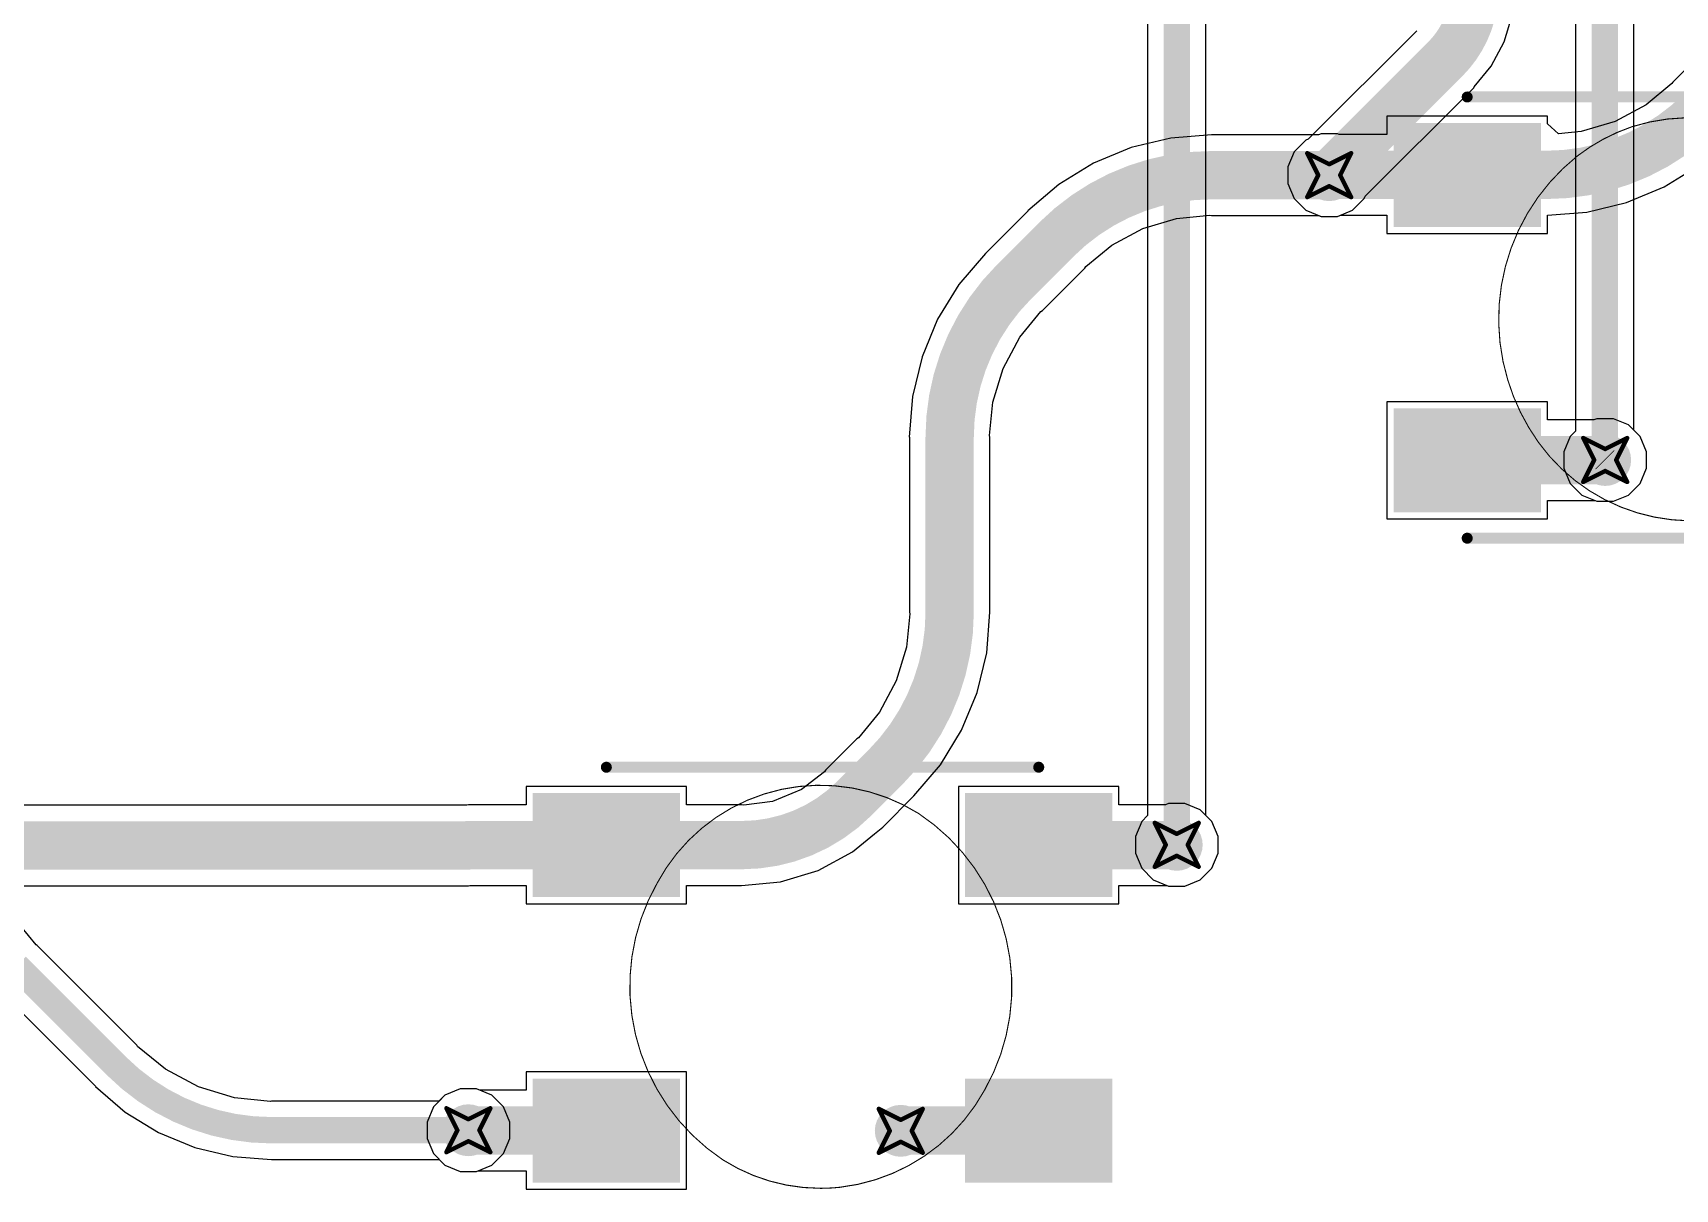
# Model space of a CAD drawing. Header units: inches. Extents: x -11 to 1110, y -7 to 455.
# Drawn here: x 660.19 to 679.18, y 84.46 to 97.83 of the extents above; entities that cross this region are included whole.
import ezdxf

# ---------------------------------------------------------------- set-up
doc = ezdxf.new("R2010")
doc.units = ezdxf.units.IN
for name, color, linetype in [('Bottom Layer', 5, 'Continuous'), ('Drill Drawing', 1, 'Continuous'), ('Mechanical 7', 56, 'Continuous'), ('Top Layer', 1, 'Continuous'), ('Top Overlay', 2, 'Continuous'), ('Top Paste', 8, 'Continuous'), ('Top Solder', 216, 'Continuous'), ('Via Holes', 16, 'Continuous')]:
    doc.layers.add(name, color=color, linetype=linetype)

msp = doc.modelspace()

# ---------------------------------------------------------------- hatches: boundary and pattern name
at = {"layer": 'Bottom Layer'}
h = msp.add_hatch(color=5, dxfattribs=at)
edge = h.paths.add_edge_path()
edge.add_arc((675.17775302, 96.1862186), 0.2999994, 0, 360)
h = msp.add_hatch(color=5, dxfattribs=at)
edge = h.paths.add_edge_path()
edge.add_arc((678.3690141, 92.89299937999999), 0.2999994, 0, 360)
h = msp.add_hatch(color=5, dxfattribs=at)
edge = h.paths.add_edge_path()
edge.add_arc((673.4143859599999, 88.44310988), 0.2999994, 0, 360)
h = msp.add_hatch(color=5, dxfattribs=at)
edge = h.paths.add_edge_path()
edge.add_arc((665.22312472, 85.14310886), 0.2999994, 0, 360)
h = msp.add_hatch(color=5, dxfattribs=at)
edge = h.paths.add_edge_path()
edge.add_arc((670.2231248799999, 85.13632705999999), 0.2999994, 0, 360)
at = {"layer": 'Top Layer'}
for points in [[(676.02338379, 96.6896085), (677.5233833299999, 96.6896085), (677.5233833299999, 95.68961049999999), (676.02338379, 95.68961049999999)], [(676.02338379, 93.38960748), (677.5233833299999, 93.38960748), (677.5233833299999, 92.38960947999999), (676.02338379, 92.38960947999999)], [(666.06875549, 88.93971798), (667.56875503, 88.93971798), (667.56875503, 87.93971997999999), (666.06875549, 87.93971997999999)], [(672.5687551899999, 87.93971997999999), (671.06875565, 87.93971997999999), (671.06875565, 88.93971798), (672.5687551899999, 88.93971798)], [(666.06875549, 85.63971695999999), (667.56875503, 85.63971695999999), (667.56875503, 84.63971896), (666.06875549, 84.63971896)], [(671.06875565, 85.63971695999999), (672.5687551899999, 85.63971695999999), (672.5687551899999, 84.63971896), (671.06875565, 84.63971896)]]:
    msp.add_hatch(color=1, dxfattribs=at).paths.add_polyline_path(points)
h = msp.add_hatch(color=1, dxfattribs=at)
edge = h.paths.add_edge_path()
edge.add_arc((675.17775302, 96.1862186), 0.2999994, 0, 360)
h = msp.add_hatch(color=1, dxfattribs=at)
edge = h.paths.add_edge_path()
edge.add_arc((678.3690141, 92.89299937999999), 0.2999994, 0, 360)
h = msp.add_hatch(color=1, dxfattribs=at)
edge = h.paths.add_edge_path()
edge.add_arc((673.4143859599999, 88.44310988), 0.2999994, 0, 360)
h = msp.add_hatch(color=1, dxfattribs=at)
edge = h.paths.add_edge_path()
edge.add_arc((665.22312472, 85.14310886), 0.2999994, 0, 360)
h = msp.add_hatch(color=1, dxfattribs=at)
edge = h.paths.add_edge_path()
edge.add_arc((670.2231248799999, 85.13632705999999), 0.2999994, 0, 360)
at = {"layer": 'Top Paste'}
for points in [[(676.02338379, 96.6896085), (677.5233833299999, 96.6896085), (677.5233833299999, 95.68961049999999), (676.02338379, 95.68961049999999)], [(676.02338379, 93.38960748), (677.5233833299999, 93.38960748), (677.5233833299999, 92.38960947999999), (676.02338379, 92.38960947999999)], [(666.06875549, 88.93971798), (667.56875503, 88.93971798), (667.56875503, 87.93971997999999), (666.06875549, 87.93971997999999)], [(672.5687551899999, 87.93971997999999), (671.06875565, 87.93971997999999), (671.06875565, 88.93971798), (672.5687551899999, 88.93971798)], [(666.06875549, 85.63971695999999), (667.56875503, 85.63971695999999), (667.56875503, 84.63971896), (666.06875549, 84.63971896)], [(671.06875565, 85.63971695999999), (672.5687551899999, 85.63971695999999), (672.5687551899999, 84.63971896), (671.06875565, 84.63971896)]]:
    msp.add_hatch(color=8, dxfattribs=at).paths.add_polyline_path(points)
at = {"layer": 'Top Solder'}
for points in [[(675.92178379, 96.7912085), (677.62498333, 96.7912085), (677.62498333, 95.5880105), (675.92178379, 95.5880105)], [(675.92178379, 93.49120747999999), (677.62498333, 93.49120747999999), (677.62498333, 92.28800947999999), (675.92178379, 92.28800947999999)], [(665.96715549, 89.04131798), (667.6703550299999, 89.04131798), (667.6703550299999, 87.83811997999999), (665.96715549, 87.83811997999999)], [(672.67035519, 87.83811997999999), (670.96715565, 87.83811997999999), (670.96715565, 89.04131798), (672.67035519, 89.04131798)], [(665.96715549, 85.74131695999999), (667.6703550299999, 85.74131695999999), (667.6703550299999, 84.53811895999999), (665.96715549, 84.53811895999999)], [(670.96715565, 85.74131695999999), (672.67035519, 85.74131695999999), (672.67035519, 84.53811895999999), (670.96715565, 84.53811895999999)]]:
    msp.add_hatch(color=216, dxfattribs=at).paths.add_polyline_path(points)
at = {"layer": 'Via Holes'}
h = msp.add_hatch(color=7, dxfattribs=at)
edge = h.paths.add_edge_path()
edge.add_arc((675.17775302, 96.1862186), 0.1499997, 0, 360)
h = msp.add_hatch(color=7, dxfattribs=at)
edge = h.paths.add_edge_path()
edge.add_arc((678.3690141, 92.89299937999999), 0.1499997, 0, 360)
h = msp.add_hatch(color=7, dxfattribs=at)
edge = h.paths.add_edge_path()
edge.add_arc((673.4143859599999, 88.44310988), 0.1499997, 0, 360)
h = msp.add_hatch(color=7, dxfattribs=at)
edge = h.paths.add_edge_path()
edge.add_arc((665.22312472, 85.14310886), 0.1499997, 0, 360)
h = msp.add_hatch(color=7, dxfattribs=at)
edge = h.paths.add_edge_path()
edge.add_arc((670.2231248799999, 85.13632705999999), 0.1499997, 0, 360)

# ---------------------------------------------------------------- linework, layer by layer
at = {"layer": 'Bottom Layer'}
for p, q in [((678.02677704, 112.11937444), (678.02677704, 93.22647344)), ((678.7001157999999, 93.23760879999999), (678.7001157999999, 112.11937444)), ((673.0775768799999, 108.81937342), (673.0775768799999, 88.78201191999999)), ((673.7509156399999, 88.78229132), (673.7509156399999, 108.81937342)), ((677.20041598, 97.72632981999999), (677.29297866, 98.03146763999999)), ((676.1893639, 97.85707378), (674.9352160399999, 96.60292338)), ((677.05010132, 97.44511117999998), (677.20041598, 97.72632981999999)), ((676.85493026, 97.20729098), (677.05010132, 97.44511117999998)), ((675.5944577999999, 95.94368161999999), (676.8486082, 97.19782948)), ((676.8486082, 97.19782948), (676.85493026, 97.20729098)), ((674.90710078, 96.59127748), (674.77269414, 96.45687084)), ((674.9352160399999, 96.60292338), (674.90710078, 96.59127748)), ((674.77269414, 96.45687084), (674.69995362, 96.28125778)), ((674.69995362, 96.28125778), (674.69995362, 96.09117941999999)), ((674.69995362, 96.09117941999999), (674.77269414, 95.91556636)), ((674.77269414, 95.91556636), (674.90710078, 95.78115971999999)), ((675.44840526, 95.78115971999999), (675.5828119, 95.91556636)), ((675.5828119, 95.91556636), (675.5944577999999, 95.94368161999999)), ((674.90710078, 95.78115971999999), (675.08271384, 95.7084192)), ((675.2727922, 95.7084192), (675.44840526, 95.78115971999999)), ((675.08271384, 95.7084192), (675.2727922, 95.7084192)), ((677.9639552199999, 93.16365162), (677.8912147, 92.98803855999999)), ((678.02677704, 93.22647344), (677.9639552199999, 93.16365162)), ((678.77407298, 93.16365162), (678.7001157999999, 93.23760879999999)), ((678.8468134999999, 92.98803855999999), (678.77407298, 93.16365162)), ((677.8912147, 92.98803855999999), (677.8912147, 92.79796019999999)), ((678.8468134999999, 92.79796019999999), (678.8468134999999, 92.98803855999999)), ((677.8912147, 92.79796019999999), (677.9639552199999, 92.62234714)), ((678.77407298, 92.62234714), (678.8468134999999, 92.79796019999999)), ((677.9639552199999, 92.62234714), (678.09836186, 92.4879405)), ((678.09836186, 92.4879405), (678.2739749199999, 92.41519998)), ((678.46405328, 92.41519998), (678.63966634, 92.4879405)), ((678.63966634, 92.4879405), (678.77407298, 92.62234714)), ((678.2739749199999, 92.41519998), (678.46405328, 92.41519998)), ((673.0093270799999, 88.71376212), (672.9365865599999, 88.53814906)), ((673.0775768799999, 88.78201191999999), (673.0093270799999, 88.71376212)), ((673.81944484, 88.71376212), (673.7509156399999, 88.78229132)), ((673.89218536, 88.53814906), (673.81944484, 88.71376212)), ((672.9365865599999, 88.53814906), (672.9365865599999, 88.3480707)), ((673.89218536, 88.3480707), (673.89218536, 88.53814906)), ((672.9365865599999, 88.3480707), (673.0093270799999, 88.17245763999999)), ((673.81944484, 88.17245763999999), (673.89218536, 88.3480707)), ((673.0093270799999, 88.17245763999999), (673.1437337199999, 88.038051)), ((673.6850382, 88.038051), (673.81944484, 88.17245763999999)), ((673.1437337199999, 88.038051), (673.3193467799999, 87.96531047999999)), ((673.3193467799999, 87.96531047999999), (673.50942514, 87.96531047999999)), ((673.50942514, 87.96531047999999), (673.6850382, 88.038051)), ((660.2233683999999, 87.28799154), (659.95824066, 87.61105414)), ((660.2359109199999, 87.27961207999999), (660.2233683999999, 87.28799154)), ((661.39040442, 86.12511858), (660.2359109199999, 87.27961207999999)), ((659.75978792, 86.80348907999999), (660.91428142, 85.64899558)), ((661.39878388, 86.11257606), (661.39040442, 86.12511858)), ((661.72184648, 85.84744832), (661.39878388, 86.11257606)), ((662.10353228, 85.64343298), (661.72184648, 85.84744832)), ((660.91428142, 85.64899558), (660.9125821599999, 85.64729632)), ((660.9125821599999, 85.64729632), (661.2561171599999, 85.35388822)), ((662.5176869, 85.5177995), (662.10353228, 85.64343298)), ((662.93360174, 85.47683692), (662.5176869, 85.5177995)), ((662.9483946999999, 85.47977823999999), (662.93360174, 85.47683692)), ((664.8840829799999, 85.47977823999999), (662.9483946999999, 85.47977823999999)), ((664.95247248, 85.54816774), (664.8840829799999, 85.47977823999999)), ((665.12808554, 85.62090826), (664.95247248, 85.54816774)), ((665.3181639, 85.62090826), (665.12808554, 85.62090826)), ((665.49377696, 85.54816774), (665.3181639, 85.62090826)), ((665.6281835999999, 85.4137611), (665.49377696, 85.54816774)), ((661.2561171599999, 85.35388822), (661.64132086, 85.11783331999999)), ((665.70092412, 85.23814803999998), (665.6281835999999, 85.4137611)), ((661.64132086, 85.11783331999999), (662.0587114399999, 84.94494567999999)), ((665.70092412, 85.04806968), (665.70092412, 85.23814803999998)), ((662.0587114399999, 84.94494567999999), (662.4980069799999, 84.83947979999999)), ((665.6281835999999, 84.87245662), (665.70092412, 85.04806968)), ((662.4980069799999, 84.83947979999999), (662.9483946999999, 84.8040341)), ((662.9483946999999, 84.8040341), (662.9483946999999, 84.80643948)), ((662.9483946999999, 84.80643948), (664.8840829799999, 84.80643948)), ((664.8840829799999, 84.80643948), (664.95247248, 84.73804998)), ((664.95247248, 84.73804998), (665.12808554, 84.66530945999999)), ((665.3181639, 84.66530945999999), (665.49377696, 84.73804998)), ((665.49377696, 84.73804998), (665.6281835999999, 84.87245662)), ((665.12808554, 84.66530945999999), (665.3181639, 84.66530945999999))]:
    msp.add_line(p, q, dxfattribs=at)
for points in [[(678.36344642, 92.89856705999999, 0.3048, 0.3048, 0), (678.36344642, 112.45841618, 0.3048, 0.3048, 0)], [(673.41424626, 88.44324958, 0.3048, 0.3048, 0), (673.41424626, 109.15841516, 0.3048, 0.3048, 0)], [(676.8592, 98.3488, 0.5588, 0.5588, -0.198912367379658), (676.51898732, 97.52745036, 0.5588, 0.5588, 0)], [(675.17775302, 96.1862186, 0.5588, 0.5588, 0), (676.51898732, 97.52745289999999, 0.5588, 0.5588, 0)], [(678.36344642, 92.89856705999999, 0.3048, 0.3048, 0), (678.3690141, 92.89299937999999, 0.3048, 0.3048, 0)], [(673.41424626, 88.44324958, 0.3048, 0.3048, 0), (673.4143859599999, 88.44310988, 0.3048, 0.3048, 0)], [(659.99784942, 87.04155057999999, 0.3048, 0.3048, 0), (661.1523429199999, 85.88705708, 0.3048, 0.3048, 0)], [(662.9483946999999, 85.14310886, 0.3048, 0.3048, -0.198912367379658), (661.1523429199999, 85.88705708, 0.3048, 0.3048, 0)], [(662.9483946999999, 85.14310886, 0.3048, 0.3048, 0), (665.22312472, 85.14310886, 0.3048, 0.3048, 0)]]:
    msp.add_lwpolyline(points, format="xyseb", dxfattribs=at)
for points in [[(676.37928732, 97.52745289999999, 0.2794, 0.2794, 1), (676.65868732, 97.52745289999999, 0.2794, 0.2794, 1)], [(676.37928732, 97.52745036, 0.2794, 0.2794, 1), (676.65868732, 97.52745036, 0.2794, 0.2794, 1)], [(675.03805302, 96.1862186, 0.2794, 0.2794, 1), (675.31745302, 96.1862186, 0.2794, 0.2794, 1)], [(678.28724642, 92.89856705999999, 0.1524, 0.1524, 1), (678.43964642, 92.89856705999999, 0.1524, 0.1524, 1)], [(678.28724642, 92.89856705999999, 0.1524, 0.1524, 1), (678.43964642, 92.89856705999999, 0.1524, 0.1524, 1)], [(678.2928141, 92.89299937999999, 0.1524, 0.1524, 1), (678.4452141, 92.89299937999999, 0.1524, 0.1524, 1)], [(673.3380462599999, 88.44324958, 0.1524, 0.1524, 1), (673.49044626, 88.44324958, 0.1524, 0.1524, 1)], [(673.3380462599999, 88.44324958, 0.1524, 0.1524, 1), (673.49044626, 88.44324958, 0.1524, 0.1524, 1)], [(673.33818596, 88.44310988, 0.1524, 0.1524, 1), (673.49058596, 88.44310988, 0.1524, 0.1524, 1)], [(661.0761429199999, 85.88705708, 0.1524, 0.1524, 1), (661.22854292, 85.88705708, 0.1524, 0.1524, 1)], [(661.0761429199999, 85.88705708, 0.1524, 0.1524, 1), (661.22854292, 85.88705708, 0.1524, 0.1524, 1)], [(662.8721947, 85.14310886, 0.1524, 0.1524, 1), (663.0245947, 85.14310886, 0.1524, 0.1524, 1)], [(662.8721947, 85.14310886, 0.1524, 0.1524, 1), (663.0245947, 85.14310886, 0.1524, 0.1524, 1)], [(665.14692472, 85.14310886, 0.1524, 0.1524, 1), (665.29932472, 85.14310886, 0.1524, 0.1524, 1)]]:
    msp.add_lwpolyline(points, format="xyseb", close=True, dxfattribs=at)
at = {"layer": 'Drill Drawing'}
for points in [[(674.9237530199999, 96.4402186, 0.0508, 0.0508, 0), (675.17775302, 96.3132186, 0.0508, 0.0508, 0)], [(674.9237530199999, 96.4402186, 0.0508, 0.0508, 0), (675.05075302, 96.1862186, 0.0508, 0.0508, 0)], [(675.17775302, 96.3132186, 0.0508, 0.0508, 0), (675.43175302, 96.4402186, 0.0508, 0.0508, 0)], [(675.30475302, 96.1862186, 0.0508, 0.0508, 0), (675.43175302, 96.4402186, 0.0508, 0.0508, 0)], [(674.9237530199999, 95.9322186, 0.0508, 0.0508, 0), (675.05075302, 96.1862186, 0.0508, 0.0508, 0)], [(675.30475302, 96.1862186, 0.0508, 0.0508, 0), (675.43175302, 95.9322186, 0.0508, 0.0508, 0)], [(674.9237530199999, 95.9322186, 0.0508, 0.0508, 0), (675.17775302, 96.0592186, 0.0508, 0.0508, 0)], [(675.17775302, 96.0592186, 0.0508, 0.0508, 0), (675.43175302, 95.9322186, 0.0508, 0.0508, 0)], [(678.1150140999999, 93.14699938, 0.0508, 0.0508, 0), (678.3690141, 93.01999938, 0.0508, 0.0508, 0)], [(678.1150140999999, 93.14699938, 0.0508, 0.0508, 0), (678.2420140999999, 92.89299937999999, 0.0508, 0.0508, 0)], [(678.3690141, 93.01999938, 0.0508, 0.0508, 0), (678.6230141, 93.14699938, 0.0508, 0.0508, 0)], [(678.4960141, 92.89299937999999, 0.0508, 0.0508, 0), (678.6230141, 93.14699938, 0.0508, 0.0508, 0)], [(678.1150140999999, 92.63899938, 0.0508, 0.0508, 0), (678.2420140999999, 92.89299937999999, 0.0508, 0.0508, 0)], [(678.4960141, 92.89299937999999, 0.0508, 0.0508, 0), (678.6230141, 92.63899938, 0.0508, 0.0508, 0)], [(678.1150140999999, 92.63899938, 0.0508, 0.0508, 0), (678.3690141, 92.76599938, 0.0508, 0.0508, 0)], [(678.3690141, 92.76599938, 0.0508, 0.0508, 0), (678.6230141, 92.63899938, 0.0508, 0.0508, 0)], [(673.16038596, 88.69710988, 0.0508, 0.0508, 0), (673.4143859599999, 88.57010988, 0.0508, 0.0508, 0)], [(673.16038596, 88.69710988, 0.0508, 0.0508, 0), (673.2873859599999, 88.44310988, 0.0508, 0.0508, 0)], [(673.4143859599999, 88.57010988, 0.0508, 0.0508, 0), (673.6683859599999, 88.69710988, 0.0508, 0.0508, 0)], [(673.54138596, 88.44310988, 0.0508, 0.0508, 0), (673.6683859599999, 88.69710988, 0.0508, 0.0508, 0)], [(673.16038596, 88.18910987999999, 0.0508, 0.0508, 0), (673.2873859599999, 88.44310988, 0.0508, 0.0508, 0)], [(673.16038596, 88.18910987999999, 0.0508, 0.0508, 0), (673.4143859599999, 88.31610988, 0.0508, 0.0508, 0)], [(673.4143859599999, 88.31610988, 0.0508, 0.0508, 0), (673.6683859599999, 88.18910987999999, 0.0508, 0.0508, 0)], [(673.54138596, 88.44310988, 0.0508, 0.0508, 0), (673.6683859599999, 88.18910987999999, 0.0508, 0.0508, 0)], [(664.96912472, 85.39710886, 0.0508, 0.0508, 0), (665.22312472, 85.27010886000001, 0.0508, 0.0508, 0)], [(664.96912472, 85.39710886, 0.0508, 0.0508, 0), (665.09612472, 85.14310886, 0.0508, 0.0508, 0)], [(665.22312472, 85.27010886000001, 0.0508, 0.0508, 0), (665.47712472, 85.39710886, 0.0508, 0.0508, 0)], [(665.3501247199999, 85.14310886, 0.0508, 0.0508, 0), (665.47712472, 85.39710886, 0.0508, 0.0508, 0)], [(669.96912488, 85.39032706, 0.0508, 0.0508, 0), (670.2231248799999, 85.26332706, 0.0508, 0.0508, 0)], [(669.96912488, 85.39032706, 0.0508, 0.0508, 0), (670.0961248799999, 85.13632705999999, 0.0508, 0.0508, 0)], [(670.2231248799999, 85.26332706, 0.0508, 0.0508, 0), (670.47712488, 85.39032706, 0.0508, 0.0508, 0)], [(670.35012488, 85.13632705999999, 0.0508, 0.0508, 0), (670.47712488, 85.39032706, 0.0508, 0.0508, 0)], [(664.96912472, 84.88910886, 0.0508, 0.0508, 0), (665.09612472, 85.14310886, 0.0508, 0.0508, 0)], [(665.3501247199999, 85.14310886, 0.0508, 0.0508, 0), (665.47712472, 84.88910886, 0.0508, 0.0508, 0)], [(669.96912488, 84.88232706, 0.0508, 0.0508, 0), (670.0961248799999, 85.13632705999999, 0.0508, 0.0508, 0)], [(670.35012488, 85.13632705999999, 0.0508, 0.0508, 0), (670.47712488, 84.88232706, 0.0508, 0.0508, 0)], [(664.96912472, 84.88910886, 0.0508, 0.0508, 0), (665.22312472, 85.01610885999999, 0.0508, 0.0508, 0)], [(665.22312472, 85.01610885999999, 0.0508, 0.0508, 0), (665.47712472, 84.88910886, 0.0508, 0.0508, 0)], [(669.96912488, 84.88232706, 0.0508, 0.0508, 0), (670.2231248799999, 85.00932705999999, 0.0508, 0.0508, 0)], [(670.2231248799999, 85.00932705999999, 0.0508, 0.0508, 0), (670.47712488, 84.88232706, 0.0508, 0.0508, 0)]]:
    msp.add_lwpolyline(points, format="xyseb", dxfattribs=at)
for points in [[(674.9110530199999, 96.4402186, 0.0254, 0.0254, 1), (674.9364530199999, 96.4402186, 0.0254, 0.0254, 1)], [(674.9110530199999, 96.4402186, 0.0254, 0.0254, 1), (674.9364530199999, 96.4402186, 0.0254, 0.0254, 1)], [(675.16505302, 96.3132186, 0.0254, 0.0254, 1), (675.19045302, 96.3132186, 0.0254, 0.0254, 1)], [(675.16505302, 96.3132186, 0.0254, 0.0254, 1), (675.19045302, 96.3132186, 0.0254, 0.0254, 1)], [(675.41905302, 96.4402186, 0.0254, 0.0254, 1), (675.44445302, 96.4402186, 0.0254, 0.0254, 1)], [(675.41905302, 96.4402186, 0.0254, 0.0254, 1), (675.44445302, 96.4402186, 0.0254, 0.0254, 1)], [(675.03805302, 96.1862186, 0.0254, 0.0254, 1), (675.0634530199999, 96.1862186, 0.0254, 0.0254, 1)], [(675.03805302, 96.1862186, 0.0254, 0.0254, 1), (675.0634530199999, 96.1862186, 0.0254, 0.0254, 1)], [(675.2920530199999, 96.1862186, 0.0254, 0.0254, 1), (675.31745302, 96.1862186, 0.0254, 0.0254, 1)], [(675.2920530199999, 96.1862186, 0.0254, 0.0254, 1), (675.31745302, 96.1862186, 0.0254, 0.0254, 1)], [(674.9110530199999, 95.9322186, 0.0254, 0.0254, 1), (674.9364530199999, 95.9322186, 0.0254, 0.0254, 1)], [(674.9110530199999, 95.9322186, 0.0254, 0.0254, 1), (674.9364530199999, 95.9322186, 0.0254, 0.0254, 1)], [(675.16505302, 96.0592186, 0.0254, 0.0254, 1), (675.19045302, 96.0592186, 0.0254, 0.0254, 1)], [(675.16505302, 96.0592186, 0.0254, 0.0254, 1), (675.19045302, 96.0592186, 0.0254, 0.0254, 1)], [(675.41905302, 95.9322186, 0.0254, 0.0254, 1), (675.44445302, 95.9322186, 0.0254, 0.0254, 1)], [(675.41905302, 95.9322186, 0.0254, 0.0254, 1), (675.44445302, 95.9322186, 0.0254, 0.0254, 1)], [(678.1023141, 93.14699938, 0.0254, 0.0254, 1), (678.1277140999999, 93.14699938, 0.0254, 0.0254, 1)], [(678.1023141, 93.14699938, 0.0254, 0.0254, 1), (678.1277140999999, 93.14699938, 0.0254, 0.0254, 1)], [(678.6103141, 93.14699938, 0.0254, 0.0254, 1), (678.6357141, 93.14699938, 0.0254, 0.0254, 1)], [(678.6103141, 93.14699938, 0.0254, 0.0254, 1), (678.6357141, 93.14699938, 0.0254, 0.0254, 1)], [(678.2293141, 92.89299937999999, 0.0254, 0.0254, 1), (678.2547141, 92.89299937999999, 0.0254, 0.0254, 1)], [(678.2293141, 92.89299937999999, 0.0254, 0.0254, 1), (678.2547141, 92.89299937999999, 0.0254, 0.0254, 1)], [(678.3563141, 93.01999938, 0.0254, 0.0254, 1), (678.3817141, 93.01999938, 0.0254, 0.0254, 1)], [(678.3563141, 93.01999938, 0.0254, 0.0254, 1), (678.3817141, 93.01999938, 0.0254, 0.0254, 1)], [(678.4833140999999, 92.89299937999999, 0.0254, 0.0254, 1), (678.5087140999999, 92.89299937999999, 0.0254, 0.0254, 1)], [(678.4833140999999, 92.89299937999999, 0.0254, 0.0254, 1), (678.5087140999999, 92.89299937999999, 0.0254, 0.0254, 1)], [(678.3563141, 92.76599938, 0.0254, 0.0254, 1), (678.3817141, 92.76599938, 0.0254, 0.0254, 1)], [(678.3563141, 92.76599938, 0.0254, 0.0254, 1), (678.3817141, 92.76599938, 0.0254, 0.0254, 1)], [(678.1023141, 92.63899938, 0.0254, 0.0254, 1), (678.1277140999999, 92.63899938, 0.0254, 0.0254, 1)], [(678.1023141, 92.63899938, 0.0254, 0.0254, 1), (678.1277140999999, 92.63899938, 0.0254, 0.0254, 1)], [(678.6103141, 92.63899938, 0.0254, 0.0254, 1), (678.6357141, 92.63899938, 0.0254, 0.0254, 1)], [(678.6103141, 92.63899938, 0.0254, 0.0254, 1), (678.6357141, 92.63899938, 0.0254, 0.0254, 1)], [(673.14768596, 88.69710988, 0.0254, 0.0254, 1), (673.17308596, 88.69710988, 0.0254, 0.0254, 1)], [(673.14768596, 88.69710988, 0.0254, 0.0254, 1), (673.17308596, 88.69710988, 0.0254, 0.0254, 1)], [(673.65568596, 88.69710988, 0.0254, 0.0254, 1), (673.6810859599999, 88.69710988, 0.0254, 0.0254, 1)], [(673.65568596, 88.69710988, 0.0254, 0.0254, 1), (673.6810859599999, 88.69710988, 0.0254, 0.0254, 1)], [(673.4016859599999, 88.57010988, 0.0254, 0.0254, 1), (673.42708596, 88.57010988, 0.0254, 0.0254, 1)], [(673.4016859599999, 88.57010988, 0.0254, 0.0254, 1), (673.42708596, 88.57010988, 0.0254, 0.0254, 1)], [(673.2746859599999, 88.44310988, 0.0254, 0.0254, 1), (673.30008596, 88.44310988, 0.0254, 0.0254, 1)], [(673.2746859599999, 88.44310988, 0.0254, 0.0254, 1), (673.30008596, 88.44310988, 0.0254, 0.0254, 1)], [(673.4016859599999, 88.31610988, 0.0254, 0.0254, 1), (673.42708596, 88.31610988, 0.0254, 0.0254, 1)], [(673.4016859599999, 88.31610988, 0.0254, 0.0254, 1), (673.42708596, 88.31610988, 0.0254, 0.0254, 1)], [(673.52868596, 88.44310988, 0.0254, 0.0254, 1), (673.55408596, 88.44310988, 0.0254, 0.0254, 1)], [(673.52868596, 88.44310988, 0.0254, 0.0254, 1), (673.55408596, 88.44310988, 0.0254, 0.0254, 1)], [(673.14768596, 88.18910987999999, 0.0254, 0.0254, 1), (673.17308596, 88.18910987999999, 0.0254, 0.0254, 1)], [(673.14768596, 88.18910987999999, 0.0254, 0.0254, 1), (673.17308596, 88.18910987999999, 0.0254, 0.0254, 1)], [(673.65568596, 88.18910987999999, 0.0254, 0.0254, 1), (673.6810859599999, 88.18910987999999, 0.0254, 0.0254, 1)], [(673.65568596, 88.18910987999999, 0.0254, 0.0254, 1), (673.6810859599999, 88.18910987999999, 0.0254, 0.0254, 1)], [(664.95642472, 85.39710886, 0.0254, 0.0254, 1), (664.98182472, 85.39710886, 0.0254, 0.0254, 1)], [(664.95642472, 85.39710886, 0.0254, 0.0254, 1), (664.98182472, 85.39710886, 0.0254, 0.0254, 1)], [(665.21042472, 85.27010886000001, 0.0254, 0.0254, 1), (665.23582472, 85.27010886000001, 0.0254, 0.0254, 1)], [(665.21042472, 85.27010886000001, 0.0254, 0.0254, 1), (665.23582472, 85.27010886000001, 0.0254, 0.0254, 1)], [(665.4644247199999, 85.39710886, 0.0254, 0.0254, 1), (665.48982472, 85.39710886, 0.0254, 0.0254, 1)], [(665.4644247199999, 85.39710886, 0.0254, 0.0254, 1), (665.48982472, 85.39710886, 0.0254, 0.0254, 1)], [(669.9564248799999, 85.39032706, 0.0254, 0.0254, 1), (669.98182488, 85.39032706, 0.0254, 0.0254, 1)], [(669.9564248799999, 85.39032706, 0.0254, 0.0254, 1), (669.98182488, 85.39032706, 0.0254, 0.0254, 1)], [(670.21042488, 85.26332706, 0.0254, 0.0254, 1), (670.23582488, 85.26332706, 0.0254, 0.0254, 1)], [(670.21042488, 85.26332706, 0.0254, 0.0254, 1), (670.23582488, 85.26332706, 0.0254, 0.0254, 1)], [(670.46442488, 85.39032706, 0.0254, 0.0254, 1), (670.4898248799999, 85.39032706, 0.0254, 0.0254, 1)], [(670.46442488, 85.39032706, 0.0254, 0.0254, 1), (670.4898248799999, 85.39032706, 0.0254, 0.0254, 1)], [(665.0834247199999, 85.14310886, 0.0254, 0.0254, 1), (665.1088247199999, 85.14310886, 0.0254, 0.0254, 1)], [(665.0834247199999, 85.14310886, 0.0254, 0.0254, 1), (665.1088247199999, 85.14310886, 0.0254, 0.0254, 1)], [(665.33742472, 85.14310886, 0.0254, 0.0254, 1), (665.36282472, 85.14310886, 0.0254, 0.0254, 1)], [(665.33742472, 85.14310886, 0.0254, 0.0254, 1), (665.36282472, 85.14310886, 0.0254, 0.0254, 1)], [(670.0834248799999, 85.13632705999999, 0.0254, 0.0254, 1), (670.1088248799999, 85.13632705999999, 0.0254, 0.0254, 1)], [(670.0834248799999, 85.13632705999999, 0.0254, 0.0254, 1), (670.1088248799999, 85.13632705999999, 0.0254, 0.0254, 1)], [(670.33742488, 85.13632705999999, 0.0254, 0.0254, 1), (670.36282488, 85.13632705999999, 0.0254, 0.0254, 1)], [(670.33742488, 85.13632705999999, 0.0254, 0.0254, 1), (670.36282488, 85.13632705999999, 0.0254, 0.0254, 1)], [(664.95642472, 84.88910886, 0.0254, 0.0254, 1), (664.98182472, 84.88910886, 0.0254, 0.0254, 1)], [(664.95642472, 84.88910886, 0.0254, 0.0254, 1), (664.98182472, 84.88910886, 0.0254, 0.0254, 1)], [(665.21042472, 85.01610885999999, 0.0254, 0.0254, 1), (665.23582472, 85.01610885999999, 0.0254, 0.0254, 1)], [(665.21042472, 85.01610885999999, 0.0254, 0.0254, 1), (665.23582472, 85.01610885999999, 0.0254, 0.0254, 1)], [(665.4644247199999, 84.88910886, 0.0254, 0.0254, 1), (665.48982472, 84.88910886, 0.0254, 0.0254, 1)], [(665.4644247199999, 84.88910886, 0.0254, 0.0254, 1), (665.48982472, 84.88910886, 0.0254, 0.0254, 1)], [(669.9564248799999, 84.88232706, 0.0254, 0.0254, 1), (669.98182488, 84.88232706, 0.0254, 0.0254, 1)], [(669.9564248799999, 84.88232706, 0.0254, 0.0254, 1), (669.98182488, 84.88232706, 0.0254, 0.0254, 1)], [(670.21042488, 85.00932705999999, 0.0254, 0.0254, 1), (670.23582488, 85.00932705999999, 0.0254, 0.0254, 1)], [(670.21042488, 85.00932705999999, 0.0254, 0.0254, 1), (670.23582488, 85.00932705999999, 0.0254, 0.0254, 1)], [(670.46442488, 84.88232706, 0.0254, 0.0254, 1), (670.4898248799999, 84.88232706, 0.0254, 0.0254, 1)], [(670.46442488, 84.88232706, 0.0254, 0.0254, 1), (670.4898248799999, 84.88232706, 0.0254, 0.0254, 1)]]:
    msp.add_lwpolyline(points, format="xyseb", close=True, dxfattribs=at)
at = {"layer": 'Mechanical 7'}
for points in [[(678.6780000199999, 96.74620478, 0.0127, 0.0127, -0.3807694502702288), (681.3140805999999, 95.57994092, 0.0127, 0.0127, 0)], [(678.04763552, 96.40865401999999, 0.0127, 0.0127, -0.08296124310004223), (678.67800256, 96.74620731999998, 0.0127, 0.0127, 0)], [(677.24285938, 93.81744508, 0.0127, 0.0127, -0.3085002456391174), (678.04763552, 96.40865401999999, 0.0127, 0.0127, 0)], [(677.48655206, 93.2665521, 0.0127, 0.0127, -0.06281178048034453), (677.24286192, 93.81744508, 0.0127, 0.0127, 0)], [(679.3461775, 92.18972418, 0.0127, 0.0127, -0.2629770770623738), (677.48655206, 93.2665521, 0.0127, 0.0127, 0)], [(667.4052184, 87.99867846, 0.0127, 0.0127, -0.4348403941771495), (670.4285473799999, 88.80618763999999, 0.0127, 0.0127, 0)], [(670.4285473799999, 88.80618763999999, 0.0127, 0.0127, -0.3947850437129471), (671.19301626, 85.60825652, 0.0127, 0.0127, 0)], [(668.1664995799999, 84.8004019, 0.0127, 0.0127, -0.394177824468086), (667.4052184, 87.99867592, 0.0127, 0.0127, 0)], [(671.19301372, 85.60825652, 0.0127, 0.0127, -0.2435279846445284), (669.5204338799999, 84.48364357999999, 0.0127, 0.0127, 0)], [(669.29614426, 84.4716116, 0.0127, 0.0127, -0.142760064852491), (668.16649704, 84.8004019, 0.0127, 0.0127, 0)], [(669.52043642, 84.48364357999999, 0.0127, 0.0127, -0.02678042855937376), (669.29614426, 84.4716116, 0.0127, 0.0127, 0)]]:
    msp.add_lwpolyline(points, format="xyseb", dxfattribs=at)
for points in [[(678.67482502, 96.74620478, 0.00635, 0.00635, 1), (678.68117502, 96.74620478, 0.00635, 0.00635, 1)], [(678.6748275599999, 96.74620731999998, 0.00635, 0.00635, 1), (678.6811775599999, 96.74620731999998, 0.00635, 0.00635, 1)], [(678.04446052, 96.40865401999999, 0.00635, 0.00635, 1), (678.0508105199999, 96.40865401999999, 0.00635, 0.00635, 1)], [(678.04446052, 96.40865401999999, 0.00635, 0.00635, 1), (678.0508105199999, 96.40865401999999, 0.00635, 0.00635, 1)], [(677.23968438, 93.81744508, 0.00635, 0.00635, 1), (677.24603438, 93.81744508, 0.00635, 0.00635, 1)], [(677.2396869199999, 93.81744508, 0.00635, 0.00635, 1), (677.2460369199999, 93.81744508, 0.00635, 0.00635, 1)], [(677.48337706, 93.2665521, 0.00635, 0.00635, 1), (677.48972706, 93.2665521, 0.00635, 0.00635, 1)], [(677.48337706, 93.2665521, 0.00635, 0.00635, 1), (677.48972706, 93.2665521, 0.00635, 0.00635, 1)], [(670.42537238, 88.80618763999999, 0.00635, 0.00635, 1), (670.43172238, 88.80618763999999, 0.00635, 0.00635, 1)], [(670.42537238, 88.80618763999999, 0.00635, 0.00635, 1), (670.43172238, 88.80618763999999, 0.00635, 0.00635, 1)], [(667.4020433999999, 87.99867846, 0.00635, 0.00635, 1), (667.4083934, 87.99867846, 0.00635, 0.00635, 1)], [(667.4020433999999, 87.99867592, 0.00635, 0.00635, 1), (667.4083934, 87.99867592, 0.00635, 0.00635, 1)], [(671.1898387199999, 85.60825652, 0.00635, 0.00635, 1), (671.19618872, 85.60825652, 0.00635, 0.00635, 1)], [(671.18984126, 85.60825652, 0.00635, 0.00635, 1), (671.19619126, 85.60825652, 0.00635, 0.00635, 1)], [(668.1633220399999, 84.8004019, 0.00635, 0.00635, 1), (668.1696720399999, 84.8004019, 0.00635, 0.00635, 1)], [(668.16332458, 84.8004019, 0.00635, 0.00635, 1), (668.16967458, 84.8004019, 0.00635, 0.00635, 1)], [(669.29296926, 84.4716116, 0.00635, 0.00635, 1), (669.29931926, 84.4716116, 0.00635, 0.00635, 1)], [(669.29296926, 84.4716116, 0.00635, 0.00635, 1), (669.29931926, 84.4716116, 0.00635, 0.00635, 1)], [(669.51725888, 84.48364357999999, 0.00635, 0.00635, 1), (669.52360888, 84.48364357999999, 0.00635, 0.00635, 1)], [(669.51726142, 84.48364357999999, 0.00635, 0.00635, 1), (669.52361142, 84.48364357999999, 0.00635, 0.00635, 1)]]:
    msp.add_lwpolyline(points, format="xyseb", close=True, dxfattribs=at)
at = {"layer": 'Top Layer'}
for p, q in [((679.37437912, 97.48462341999999), (679.1529368399999, 97.26317859999999)), ((679.1409963, 97.24530969999999), (678.8421551399999, 97.00005746)), ((679.1529368399999, 97.26317859999999), (679.1409963, 97.24530969999999)), ((677.70118206, 96.8674085), (675.84558506, 96.8674085)), ((675.84558506, 96.8674085), (675.84558506, 96.65576553999999)), ((677.70118206, 96.77855676), (677.70118206, 96.8674085)), ((678.8421551399999, 97.00005746), (678.4825317799999, 96.8078328)), ((677.8281846, 96.66344903999999), (677.70118206, 96.77855676)), ((678.0923166599999, 96.68946371999999), (677.8281846, 96.66344903999999)), ((678.4825317799999, 96.8078328), (678.0923166599999, 96.68946371999999)), ((672.88927144, 96.50553977999999), (672.45341506, 96.32500165999998)), ((673.34800814, 96.61567163999999), (672.88927144, 96.50553977999999)), ((673.81832216, 96.65268705999999), (673.34800814, 96.61567163999999)), ((673.81832216, 96.65237463999999), (673.81832216, 96.65268705999999)), ((675.0546036599999, 96.65237463999999), (673.81832216, 96.65237463999999)), ((675.08271384, 96.664018), (675.0546036599999, 96.65237463999999)), ((675.2727922, 96.664018), (675.08271384, 96.664018)), ((675.2927159599999, 96.65576553999999), (675.2727922, 96.664018)), ((675.84558506, 96.65576553999999), (675.2927159599999, 96.65576553999999)), ((672.45341506, 96.32500165999998), (672.05116542, 96.07850228)), ((679.0514130399999, 96.05082644), (679.45366268, 96.29732582)), ((672.05116542, 96.07850228), (671.69242852, 95.77211223999998)), ((678.6155566599999, 95.87028832), (679.0514130399999, 96.05082644)), ((671.69264442, 95.77188871999999), (671.20292734, 95.28216909999999)), ((671.69242852, 95.77211223999998), (671.69264696, 95.7718938)), ((671.69264696, 95.7718938), (671.69264442, 95.77188871999999)), ((673.4125114399999, 95.68636437999999), (673.79723508, 95.72425609999999)), ((673.79723508, 95.72425609999999), (673.81832216, 95.72006256)), ((673.81832216, 95.72006256), (675.0546036599999, 95.72006256)), ((675.0546036599999, 95.72006256), (675.08271384, 95.7084192)), ((675.2727922, 95.7084192), (675.3090887999999, 95.72345346)), ((675.3090887999999, 95.72345346), (675.84558506, 95.72345346)), ((675.84558506, 95.72345346), (675.84558506, 95.5118105)), ((677.70118206, 95.72429674), (678.15681996, 95.76015645999999)), ((677.70118206, 95.5118105), (677.70118206, 95.72429674)), ((678.15681996, 95.76015645999999), (678.6155566599999, 95.87028832)), ((672.66267296, 95.37577064), (673.02229632, 95.56799529999999)), ((673.02229632, 95.56799529999999), (673.4125114399999, 95.68636437999999)), ((675.08271384, 95.7084192), (675.2727922, 95.7084192)), ((672.36383434, 95.13052094), (672.66267296, 95.37577064)), ((675.84558506, 95.5118105), (677.70118206, 95.5118105)), ((671.20270636, 95.28239007999998), (670.89631632, 94.92365318)), ((671.20292734, 95.28216909999999), (671.20270636, 95.28239007999998)), ((671.8621691, 94.62292733999999), (672.3518912599999, 95.11264695999999)), ((672.3518912599999, 95.11264695999999), (672.36383434, 95.13052094)), ((670.89631632, 94.92365318), (670.6498169399999, 94.52140354)), ((671.59904796, 94.31214564), (671.8443001999999, 94.6109868)), ((671.8443001999999, 94.6109868), (671.8621691, 94.62292733999999)), ((670.6498169399999, 94.52140354), (670.46927882, 94.08554715999999)), ((671.4068232999999, 93.95252228), (671.59904796, 94.31214564)), ((670.46927882, 94.08554715999999), (670.35914696, 93.62681046)), ((671.28845422, 93.56230715999999), (671.4068232999999, 93.95252228)), ((670.35914696, 93.62681046), (670.32213154, 93.15649644)), ((671.2505624999999, 93.17758352), (671.28845422, 93.56230715999999)), ((677.70118206, 93.56740748), (675.84558506, 93.56740748)), ((675.84558506, 93.56740748), (675.84558506, 92.21180947999999)), ((677.70118206, 93.35576452), (677.70118206, 93.56740748)), ((678.23767832, 93.35576452), (677.70118206, 93.35576452)), ((678.2739749199999, 93.37079878), (678.23767832, 93.35576452)), ((678.46405328, 93.37079878), (678.2739749199999, 93.37079878)), ((678.63966634, 93.29805826), (678.46405328, 93.37079878)), ((678.77407298, 93.16365162), (678.63966634, 93.29805826)), ((670.32213154, 93.15649644), (670.32244396, 93.15649644)), ((670.32244396, 93.15649644), (670.32244396, 91.13448371999999)), ((671.25475604, 93.15649644), (671.2505624999999, 93.17758352)), ((671.25475604, 91.13448371999999), (671.25475604, 93.15649644)), ((678.8468134999999, 92.98803855999999), (678.77407298, 93.16365162)), ((678.8468134999999, 92.79796019999999), (678.8468134999999, 92.98803855999999)), ((678.77407298, 92.62234714), (678.8468134999999, 92.79796019999999)), ((678.46405328, 92.41519998), (678.63966634, 92.4879405)), ((678.63966634, 92.4879405), (678.77407298, 92.62234714)), ((677.70118206, 92.21180947999999), (677.70118206, 92.42345243999999)), ((677.70118206, 92.42345243999999), (678.2540511599999, 92.42345243999999)), ((678.2540511599999, 92.42345243999999), (678.2739749199999, 92.41519998)), ((678.2739749199999, 92.41519998), (678.46405328, 92.41519998)), ((675.84558506, 92.21180947999999), (677.70118206, 92.21180947999999)), ((670.3266375, 91.11339663999999), (670.2887457799999, 90.72867299999999)), ((670.32244396, 91.13448371999999), (670.3266375, 91.11339663999999)), ((671.21805304, 90.6641697), (671.25506846, 91.13448371999999)), ((671.25506846, 91.13448371999999), (671.25475604, 91.13448371999999)), ((670.2887457799999, 90.72867299999999), (670.1703766999999, 90.33845787999999)), ((671.10792118, 90.20543299999999), (671.21805304, 90.6641697)), ((670.1703766999999, 90.33845787999999), (669.9781520399999, 89.97883451999999)), ((670.92738306, 89.76957662), (671.10792118, 90.20543299999999)), ((669.9781520399999, 89.97883451999999), (669.73290234, 89.6799959)), ((669.71502836, 89.66805282), (669.35553454, 89.30855645999999)), ((669.73290234, 89.6799959), (669.71502836, 89.66805282)), ((670.68088368, 89.36732698), (670.92738306, 89.76957662)), ((669.34108194, 89.28736016), (669.0748391399999, 89.08306542)), ((669.3546582399999, 89.30768016), (669.34108194, 89.28736016)), ((669.3549224, 89.30786049999999), (669.3546582399999, 89.30768016)), ((669.3551891, 89.30803829999999), (669.3549224, 89.30786049999999)), ((669.35553454, 89.30855645999999), (669.3551891, 89.30803829999999)), ((670.37449364, 89.00859007999999), (670.68088368, 89.36732698)), ((667.74655376, 89.11751797999999), (665.89095676, 89.11751797999999)), ((665.89095676, 89.11751797999999), (665.89095676, 88.90587502)), ((667.74655376, 88.90587502), (667.74655376, 89.11751797999999)), ((669.0748391399999, 89.08306542), (668.7413015799999, 88.94490974)), ((672.74655392, 89.11751797999999), (670.89095692, 89.11751797999999)), ((670.89095692, 89.11751797999999), (670.89095692, 87.76191998)), ((672.74655392, 88.90587502), (672.74655392, 89.11751797999999)), ((665.20607624, 88.90248412), (657.4961754799999, 88.90248412)), ((665.22312472, 88.90587502), (665.20607624, 88.90248412)), ((665.89095676, 88.90587502), (665.22312472, 88.90587502)), ((668.3833723999999, 88.90587502), (667.74655376, 88.90587502)), ((668.40783768, 88.90100838), (668.3833723999999, 88.90587502)), ((668.7413015799999, 88.94490974), (668.40783768, 88.90100838)), ((670.0147813799999, 88.64931978), (670.37427012, 89.00880597999999)), ((670.37427012, 89.00880597999999), (670.3742751999999, 89.00880852)), ((670.3742751999999, 89.00880852), (670.37449364, 89.00859007999999)), ((673.28305018, 88.90587502), (672.74655392, 88.90587502)), ((673.3193467799999, 88.92090928), (673.28305018, 88.90587502)), ((673.50942514, 88.92090928), (673.3193467799999, 88.92090928)), ((673.6850382, 88.84816876), (673.50942514, 88.92090928)), ((673.81944484, 88.71376212), (673.6850382, 88.84816876)), ((673.89218536, 88.53814906), (673.81944484, 88.71376212)), ((669.6663619599999, 88.36059036), (669.92085472, 88.5694444)), ((669.92085472, 88.5694444), (670.0151039599999, 88.64678486)), ((670.0163155399999, 88.64778308), (670.0147813799999, 88.64931978)), ((670.0151039599999, 88.64678486), (670.0163155399999, 88.64778308)), ((673.89218536, 88.3480707), (673.89218536, 88.53814906)), ((669.26711206, 88.14718463999999), (669.6663619599999, 88.36059036)), ((673.81944484, 88.17245763999999), (673.89218536, 88.3480707)), ((668.83389728, 88.01577266), (669.26711206, 88.14718463999999)), ((673.6850382, 88.038051), (673.81944484, 88.17245763999999)), ((657.4961754799999, 87.97017204), (665.22312472, 87.97017204)), ((665.22312472, 87.97017204), (665.2401732, 87.97356294)), ((665.2401732, 87.97356294), (665.89095676, 87.97356294)), ((665.89095676, 87.97356294), (665.89095676, 87.76191998)), ((667.74655376, 87.76191998), (667.74655376, 87.97356294)), ((667.74655376, 87.97356294), (668.3833723999999, 87.97356294)), ((668.3833723999999, 87.97139886), (668.83389728, 88.01577266)), ((668.3833723999999, 87.97356294), (668.3833723999999, 87.97139886)), ((672.74655392, 87.76191998), (672.74655392, 87.97356294)), ((672.74655392, 87.97356294), (673.29942302, 87.97356294)), ((673.29942302, 87.97356294), (673.3193467799999, 87.96531047999999)), ((673.3193467799999, 87.96531047999999), (673.50942514, 87.96531047999999)), ((673.50942514, 87.96531047999999), (673.6850382, 88.038051)), ((665.89095676, 87.76191998), (667.74655376, 87.76191998)), ((670.89095692, 87.76191998), (672.74655392, 87.76191998)), ((667.74655376, 85.81751695999999), (665.89095676, 85.81751695999999)), ((665.89095676, 85.81751695999999), (665.89095676, 85.605874)), ((667.74655376, 84.46191895999999), (667.74655376, 85.81751695999999)), ((664.95247248, 85.54816774), (664.81806584, 85.4137611)), ((665.12808554, 85.62090826), (664.95247248, 85.54816774)), ((665.3181639, 85.62090826), (665.12808554, 85.62090826)), ((665.3544605, 85.605874), (665.3181639, 85.62090826)), ((665.89095676, 85.605874), (665.3544605, 85.605874)), ((664.81806584, 85.4137611), (664.74532532, 85.23814803999998)), ((664.74532532, 85.23814803999998), (664.74532532, 85.04806968)), ((664.74532532, 85.04806968), (664.81806584, 84.87245662)), ((664.81806584, 84.87245662), (664.95247248, 84.73804998)), ((664.95247248, 84.73804998), (665.12808554, 84.66530945999999)), ((665.12808554, 84.66530945999999), (665.3181639, 84.66530945999999)), ((665.3181639, 84.66530945999999), (665.3380876599999, 84.67356192)), ((665.3380876599999, 84.67356192), (665.89095676, 84.67356192)), ((665.89095676, 84.67356192), (665.89095676, 84.46191895999999)), ((665.89095676, 84.46191895999999), (667.74655376, 84.46191895999999))]:
    msp.add_line(p, q, dxfattribs=at)
for points in [[(679.4825577199999, 96.93355772, 0.5588, 0.5588, -0.198912367379658), (677.68650594, 96.1896095, 0.5588, 0.5588, 0)], [(672.02227038, 95.44227038, 0.5588, 0.5588, -0.198912367379658), (673.81832216, 96.1862186, 0.5588, 0.5588, 0)], [(673.81832216, 96.1862186, 0.5588, 0.5588, 0), (675.17775302, 96.1862186, 0.5588, 0.5588, 0)], [(675.17775302, 96.1896095, 0.5588, 0.5588, 0), (676.77338356, 96.1896095, 0.5588, 0.5588, 0)], [(676.77338356, 96.1896095, 0.5588, 0.5588, 0), (677.68650594, 96.1896095, 0.5588, 0.5588, 0)], [(671.53254822, 94.95254822, 0.5588, 0.5588, 0), (672.02227038, 95.44227038, 0.5588, 0.5588, 0)], [(670.7886, 93.15649644, 0.5588, 0.5588, -0.198912367379658), (671.53254822, 94.95254822, 0.5588, 0.5588, 0)], [(670.7886, 91.13448371999999, 0.5588, 0.5588, 0), (670.7886, 93.15649644, 0.5588, 0.5588, 0)], [(676.77338356, 92.88960847999999, 0.5588, 0.5588, 0), (678.3690141, 92.88960847999999, 0.5588, 0.5588, 0)], [(670.7886, 91.13448371999999, 0.5588, 0.5588, -0.198912367379658), (670.04465178, 89.33843193999999, 0.5588, 0.5588, 0)], [(669.6851554199999, 88.97893558, 0.5588, 0.5588, 0), (670.04465178, 89.33843193999999, 0.5588, 0.5588, 0)], [(669.6842791199999, 88.97805928, 0.5588, 0.5588, -0.1987372717039201), (668.3833723999999, 88.43971898, 0.5588, 0.5588, 0)], [(669.6851554199999, 88.97893558, 0.5588, 0.5588, -0.0001684371365590845), (669.6842791199999, 88.97805928, 0.5588, 0.5588, 0)], [(657.4961754799999, 88.43632808, 0.5588, 0.5588, 0), (665.22312472, 88.43632808, 0.5588, 0.5588, 0)], [(665.22312472, 88.43971898, 0.5588, 0.5588, 0), (666.81875526, 88.43971898, 0.5588, 0.5588, 0)], [(666.81875526, 88.43971898, 0.5588, 0.5588, 0), (668.3833723999999, 88.43971898, 0.5588, 0.5588, 0)], [(671.8187554199999, 88.43971898, 0.5588, 0.5588, 0), (673.4143859599999, 88.43971898, 0.5588, 0.5588, 0)], [(665.22312472, 85.13971796, 0.5588, 0.5588, 0), (666.81875526, 85.13971796, 0.5588, 0.5588, 0)], [(670.2231248799999, 85.13971796, 0.5588, 0.5588, 0), (671.8187554199999, 85.13971796, 0.5588, 0.5588, 0)]]:
    msp.add_lwpolyline(points, format="xyseb", dxfattribs=at)
for points in [[(673.6786221599999, 96.1862186, 0.2794, 0.2794, 1), (673.95802216, 96.1862186, 0.2794, 0.2794, 1)], [(673.6786221599999, 96.1862186, 0.2794, 0.2794, 1), (673.95802216, 96.1862186, 0.2794, 0.2794, 1)], [(675.03805302, 96.1896095, 0.2794, 0.2794, 1), (675.31745302, 96.1896095, 0.2794, 0.2794, 1)], [(675.03805302, 96.1862186, 0.2794, 0.2794, 1), (675.31745302, 96.1862186, 0.2794, 0.2794, 1)], [(676.63368356, 96.1896095, 0.2794, 0.2794, 1), (676.9130835599999, 96.1896095, 0.2794, 0.2794, 1)], [(676.63368356, 96.1896095, 0.2794, 0.2794, 1), (676.9130835599999, 96.1896095, 0.2794, 0.2794, 1)], [(677.54680594, 96.1896095, 0.2794, 0.2794, 1), (677.8262059399999, 96.1896095, 0.2794, 0.2794, 1)], [(677.54680594, 96.1896095, 0.2794, 0.2794, 1), (677.8262059399999, 96.1896095, 0.2794, 0.2794, 1)], [(671.88257038, 95.44227038, 0.2794, 0.2794, 1), (672.16197038, 95.44227038, 0.2794, 0.2794, 1)], [(671.88257038, 95.44227038, 0.2794, 0.2794, 1), (672.16197038, 95.44227038, 0.2794, 0.2794, 1)], [(671.3928482199999, 94.95254822, 0.2794, 0.2794, 1), (671.6722482199999, 94.95254822, 0.2794, 0.2794, 1)], [(671.3928482199999, 94.95254822, 0.2794, 0.2794, 1), (671.6722482199999, 94.95254822, 0.2794, 0.2794, 1)], [(670.6489, 93.15649644, 0.2794, 0.2794, 1), (670.9282999999999, 93.15649644, 0.2794, 0.2794, 1)], [(670.6489, 93.15649644, 0.2794, 0.2794, 1), (670.9282999999999, 93.15649644, 0.2794, 0.2794, 1)], [(676.63368356, 92.88960847999999, 0.2794, 0.2794, 1), (676.9130835599999, 92.88960847999999, 0.2794, 0.2794, 1)], [(678.2293141, 92.88960847999999, 0.2794, 0.2794, 1), (678.5087140999999, 92.88960847999999, 0.2794, 0.2794, 1)], [(670.6489, 91.13448371999999, 0.2794, 0.2794, 1), (670.9282999999999, 91.13448371999999, 0.2794, 0.2794, 1)], [(670.6489, 91.13448371999999, 0.2794, 0.2794, 1), (670.9282999999999, 91.13448371999999, 0.2794, 0.2794, 1)], [(669.9049517799999, 89.33843193999999, 0.2794, 0.2794, 1), (670.1843517799999, 89.33843193999999, 0.2794, 0.2794, 1)], [(669.9049517799999, 89.33843193999999, 0.2794, 0.2794, 1), (670.1843517799999, 89.33843193999999, 0.2794, 0.2794, 1)], [(669.54457912, 88.97805928, 0.2794, 0.2794, 1), (669.8239791199999, 88.97805928, 0.2794, 0.2794, 1)], [(669.54457912, 88.97805928, 0.2794, 0.2794, 1), (669.8239791199999, 88.97805928, 0.2794, 0.2794, 1)], [(669.5454554199999, 88.97893558, 0.2794, 0.2794, 1), (669.82485542, 88.97893558, 0.2794, 0.2794, 1)], [(669.5454554199999, 88.97893558, 0.2794, 0.2794, 1), (669.82485542, 88.97893558, 0.2794, 0.2794, 1)], [(665.0834247199999, 88.43971898, 0.2794, 0.2794, 1), (665.36282472, 88.43971898, 0.2794, 0.2794, 1)], [(665.0834247199999, 88.43632808, 0.2794, 0.2794, 1), (665.36282472, 88.43632808, 0.2794, 0.2794, 1)], [(666.6790552599999, 88.43971898, 0.2794, 0.2794, 1), (666.9584552599999, 88.43971898, 0.2794, 0.2794, 1)], [(666.6790552599999, 88.43971898, 0.2794, 0.2794, 1), (666.9584552599999, 88.43971898, 0.2794, 0.2794, 1)], [(668.2436723999999, 88.43971898, 0.2794, 0.2794, 1), (668.5230723999999, 88.43971898, 0.2794, 0.2794, 1)], [(668.2436723999999, 88.43971898, 0.2794, 0.2794, 1), (668.5230723999999, 88.43971898, 0.2794, 0.2794, 1)], [(671.6790554199999, 88.43971898, 0.2794, 0.2794, 1), (671.95845542, 88.43971898, 0.2794, 0.2794, 1)], [(673.2746859599999, 88.43971898, 0.2794, 0.2794, 1), (673.55408596, 88.43971898, 0.2794, 0.2794, 1)], [(665.0834247199999, 85.13971796, 0.2794, 0.2794, 1), (665.36282472, 85.13971796, 0.2794, 0.2794, 1)], [(666.6790552599999, 85.13971796, 0.2794, 0.2794, 1), (666.9584552599999, 85.13971796, 0.2794, 0.2794, 1)], [(670.0834248799999, 85.13971796, 0.2794, 0.2794, 1), (670.36282488, 85.13971796, 0.2794, 0.2794, 1)], [(671.6790554199999, 85.13971796, 0.2794, 0.2794, 1), (671.95845542, 85.13971796, 0.2794, 0.2794, 1)]]:
    msp.add_lwpolyline(points, format="xyseb", close=True, dxfattribs=at)
at = {"layer": 'Top Overlay'}
for points in [[(676.77338356, 97.0904078, 0.127, 0.127, 0), (681.77338372, 97.0904078, 0.127, 0.127, 0)], [(675.71738364, 96.08900771999998, 0.254, 0.254, 0), (675.71738364, 96.34300772, 0.254, 0.254, 0)], [(675.71738364, 96.34300772, 0.254, 0.254, 0), (675.84438364, 96.21600772, 0.254, 0.254, 0)], [(675.71738364, 96.08900771999998, 0.254, 0.254, 0), (675.84438364, 96.21600772, 0.254, 0.254, 0)], [(676.77338356, 91.98881018, 0.127, 0.127, 0), (681.77338372, 91.98881018, 0.127, 0.127, 0)], [(666.81875526, 89.34051728, 0.127, 0.127, 0), (671.8187554199999, 89.34051728, 0.127, 0.127, 0)], [(665.76275534, 88.33911719999999, 0.254, 0.254, 0), (665.76275534, 88.5931172, 0.254, 0.254, 0)], [(665.76275534, 88.5931172, 0.254, 0.254, 0), (665.88975534, 88.4661172, 0.254, 0.254, 0)], [(665.76275534, 88.33911719999999, 0.254, 0.254, 0), (665.88975534, 88.4661172, 0.254, 0.254, 0)]]:
    msp.add_lwpolyline(points, format="xyseb", dxfattribs=at)
for points in [[(676.74163356, 97.0904078, 0.0635, 0.0635, 1), (676.80513356, 97.0904078, 0.0635, 0.0635, 1)], [(675.65388364, 96.34300772, 0.127, 0.127, 1), (675.78088364, 96.34300772, 0.127, 0.127, 1)], [(675.65388364, 96.34300772, 0.127, 0.127, 1), (675.78088364, 96.34300772, 0.127, 0.127, 1)], [(675.78088364, 96.21600772, 0.127, 0.127, 1), (675.9078836399999, 96.21600772, 0.127, 0.127, 1)], [(675.78088364, 96.21600772, 0.127, 0.127, 1), (675.9078836399999, 96.21600772, 0.127, 0.127, 1)], [(675.65388364, 96.08900771999998, 0.127, 0.127, 1), (675.78088364, 96.08900771999998, 0.127, 0.127, 1)], [(675.65388364, 96.08900771999998, 0.127, 0.127, 1), (675.78088364, 96.08900771999998, 0.127, 0.127, 1)], [(676.74163356, 91.98881018, 0.0635, 0.0635, 1), (676.80513356, 91.98881018, 0.0635, 0.0635, 1)], [(666.78700526, 89.34051728, 0.0635, 0.0635, 1), (666.85050526, 89.34051728, 0.0635, 0.0635, 1)], [(671.7870054199999, 89.34051728, 0.0635, 0.0635, 1), (671.85050542, 89.34051728, 0.0635, 0.0635, 1)], [(665.6992553399999, 88.5931172, 0.127, 0.127, 1), (665.82625534, 88.5931172, 0.127, 0.127, 1)], [(665.6992553399999, 88.5931172, 0.127, 0.127, 1), (665.82625534, 88.5931172, 0.127, 0.127, 1)], [(665.82625534, 88.4661172, 0.127, 0.127, 1), (665.9532553399999, 88.4661172, 0.127, 0.127, 1)], [(665.82625534, 88.4661172, 0.127, 0.127, 1), (665.9532553399999, 88.4661172, 0.127, 0.127, 1)], [(665.6992553399999, 88.33911719999999, 0.127, 0.127, 1), (665.82625534, 88.33911719999999, 0.127, 0.127, 1)], [(665.6992553399999, 88.33911719999999, 0.127, 0.127, 1), (665.82625534, 88.33911719999999, 0.127, 0.127, 1)]]:
    msp.add_lwpolyline(points, format="xyseb", close=True, dxfattribs=at)

doc.saveas('drawing.dxf')
